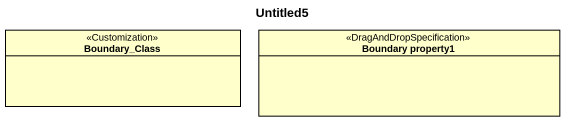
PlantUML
@startuml
title Untitled5
hide circle
hide empty members
class Boundary_Class <<Customization>>
class "Boundary property1" as Boundary_property1 <<DragAndDropSpecification>>
@enduml
